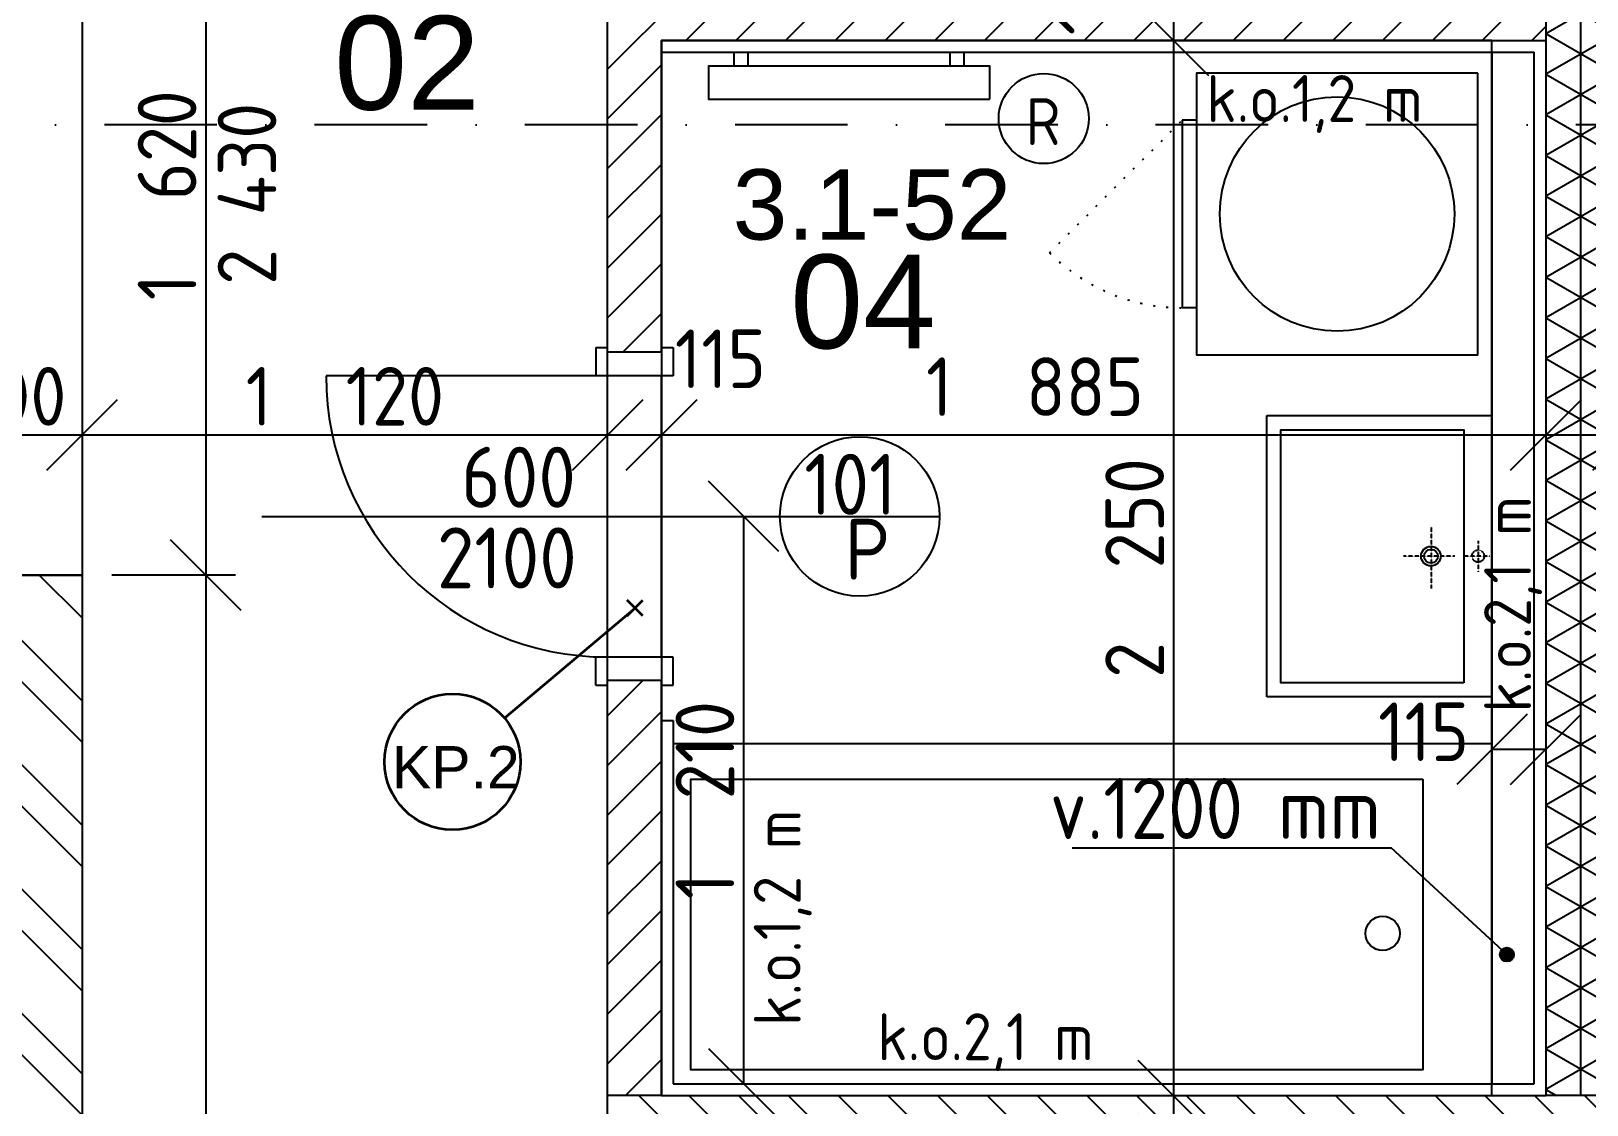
# Model space of a CAD drawing. Extents: x 4511820 to 5180432, y -1526536 to -944957.
# Drawn here: x 5020872 to 5024188, y -1164664 to -1162374 of the extents above; entities that cross this region are included whole.
import ezdxf

# ---------------------------------------------------------------- set-up
doc = ezdxf.new("R2010")
doc.units = 0
doc.header["$MEASUREMENT"] = 0
for name, pattern in [('ACAD_ISO07W100', [3.5, 0.5, -3]), ('ACAD_ISO12W100', [22, 12, -3, 0.5, -3, 0.5, -3]), ('BODKOCIARKOVANA_3', [5.6, 3, -1.3, 0, -1.3]), ('DASHED', [0.75, 0.5, -0.25])]:
    doc.linetypes.add(name, pattern=pattern)
doc.layers.get('0').update_dxf_attribs({"linetype": 'CONTINUOUS'})
doc.layers.get('Defpoints').update_dxf_attribs({"color": 61, "linetype": 'CONTINUOUS'})
for name, color, linetype in [('DVERE', 45, 'CONTINUOUS'), ('KÓTY', 4, 'CONTINUOUS'), ('MÚRY', 1, 'CONTINUOUS'), ('osi', 253, 'CONTINUOUS'), ('Plochy', 41, 'CONTINUOUS'), ('POPIS', 7, 'CONTINUOUS'), ('TENKÁ', 7, 'CONTINUOUS'), ('Z-Kúrenie', 101, 'CONTINUOUS'), ('ZARIADENIE1', 145, 'CONTINUOUS'), ('ZARIADOVACIE', 144, 'CONTINUOUS'), ('ŠRAFY', 82, 'CONTINUOUS')]:
    doc.layers.add(name, color=color, linetype=linetype)
doc.layers.add('preklady', color=74, linetype='CONTINUOUS', lineweight=35)
doc.styles.add('ARIAL', font='arial.ttf')
doc.styles.add('STYLE1', font='isocp.shx')
doc.dimstyles.new('STANDARD-50', dxfattribs={"dimtxt": 125, "dimasz": 150, "dimexe": 10, "dimexo": 200, "dimgap": 20, "dimtad": 1, "dimdsep": 46, "dimlunit": 6, "dimtxsty": 'STYLE1', "dimblk1": 'OBLIQUE', "dimblk2": 'OBLIQUE', "dimsah": 1, "dimcen": 2.5, "dimse1": 1, "dimse2": 1, "dimadec": 0, "dimazin": 0, "dimtfac": 1, "dimtmove": 1, "dimatfit": 3, "dimldrblk": 'OBLIQUE', "dimfxl": 1, "dimtolj": 1, "dimtzin": 0, "dimarcsym": 0})
pattern_1 = [(45, (515270.5, 303822), (-53.0330086, 53.0330086), [])]

# ---------------------------------------------------------------- blocks, each defined once
blk = doc.blocks.new('pračka')
at = {"layer": 'ZARIADENIE1', "color": 8, "linetype": 'ACAD_ISO07W100', "ltscale": 8}
blk.add_line((4536136.9, -1117296.3), (4536419.7, -1117579.2), dxfattribs=at)
at = {"layer": 'ZARIADENIE1', "color": 8}
for p, q in [((4536419.7, -1117579.2), (4536019.7, -1117579.2)), ((4536019.7, -1117609.2), (4536019.7, -1117579.2)), ((4536419.7, -1117609.2), (4536419.7, -1117579.2))]:
    blk.add_line(p, q, dxfattribs=at)
blk.add_lwpolyline([(4536519.7, -1118209.2), (4536519.7, -1117609.2), (4535919.7, -1117609.2), (4535919.7, -1118209.2)], close=True, dxfattribs=at)
blk.add_circle((4536219.7, -1117909.2), 250, dxfattribs=at)
at = {"layer": 'ZARIADENIE1', "color": 8, "linetype": 'ACAD_ISO07W100', "ltscale": 8}
blk.add_arc((4536419.7, -1117579.2), 400, 135, 180, dxfattribs=at)
blk = doc.blocks.new('_OBLIQUE')
at = {"color": 0, "linetype": 'ByBlock'}
blk.add_line((-0.5, -0.5), (0.5, 0.5), dxfattribs=at)
blk = doc.blocks.new('*D18942')
at = {"layer": 'Defpoints', "color": 0}
for p in [(5020981, -1161914.2), (5020981, -1163534.2), (5021244.5, -1163534.2)]:
    blk.add_point(p, dxfattribs=at)
at = {"layer": 'KÓTY', "color": 0, "lineweight": -2}
blk.add_line((5021244.5, -1161914.2), (5021244.5, -1163534.2), dxfattribs=at)
at = {"layer": 'KÓTY', "color": 0, "linetype": 'ByBlock', "lineweight": -2, "xscale": 150, "yscale": 150, "zscale": 150}
for p, rotation in [((5021244.5, -1161914.2), 90), ((5021244.5, -1163534.2), 270)]:
    blk.add_blockref('_OBLIQUE', p, dxfattribs=dict(at, rotation=rotation))
at = {"layer": 'KÓTY', "color": 0, "insert": (5021162, -1162724.2), "char_height": 125, "attachment_point": 5, "rotation": 90, "style": 'STYLE1'}
blk.add_mtext('\\A1;1ﾠ620', dxfattribs=at)
blk = doc.blocks.new('*D18943')
at = {"layer": 'Defpoints', "color": 0}
for p in [(5020981, -1163534.2), (5021236, -1169034.2), (5021244.5, -1169034.2)]:
    blk.add_point(p, dxfattribs=at)
at = {"layer": 'KÓTY', "color": 0, "lineweight": -2}
blk.add_line((5021244.5, -1163534.2), (5021244.5, -1169034.2), dxfattribs=at)
at = {"layer": 'KÓTY', "color": 0, "linetype": 'ByBlock', "lineweight": -2, "xscale": 150, "yscale": 150, "zscale": 150}
for p, rotation in [((5021244.5, -1163534.2), 90), ((5021244.5, -1169034.2), 270)]:
    blk.add_blockref('_OBLIQUE', p, dxfattribs=dict(at, rotation=rotation))
at = {"layer": 'KÓTY', "color": 0, "insert": (5021162, -1166284.2), "char_height": 125, "attachment_point": 5, "rotation": 90, "style": 'STYLE1'}
blk.add_mtext('\\A1;5ﾠ500', dxfattribs=at)
blk = doc.blocks.new('*D18960')
at = {"layer": 'Defpoints', "color": 0}
for p in [(5023649.1, -1162279.2), (5023307, -1162394.2), (5023649.1, -1162394.2)]:
    blk.add_point(p, dxfattribs=at)
at = {"layer": 'KÓTY', "color": 0, "lineweight": -2}
blk.add_line((5023307, -1162279.2), (5023307, -1162394.2), dxfattribs=at)
at = {"layer": 'KÓTY', "color": 0, "linetype": 'ByBlock', "lineweight": -2, "xscale": 150, "yscale": 150, "zscale": 150}
for p, rotation in [((5023307, -1162279.2), 90), ((5023307, -1162394.2), 270)]:
    blk.add_blockref('_OBLIQUE', p, dxfattribs=dict(at, rotation=rotation))
at = {"layer": 'KÓTY', "color": 0, "insert": (5023122, -1162285.9), "char_height": 125, "attachment_point": 5, "rotation": 90, "style": 'STYLE1'}
blk.add_mtext('\\A1;115', dxfattribs=at)
blk = doc.blocks.new('*D18961')
at = {"layer": 'Defpoints', "color": 0}
for p in [(5024164.1, -1162394.2), (5023307, -1164644.2), (5024164.1, -1164644.2)]:
    blk.add_point(p, dxfattribs=at)
at = {"layer": 'KÓTY', "color": 0, "lineweight": -2}
blk.add_line((5023307, -1162394.2), (5023307, -1164644.2), dxfattribs=at)
at = {"layer": 'KÓTY', "color": 0, "linetype": 'ByBlock', "lineweight": -2, "xscale": 150, "yscale": 150, "zscale": 150}
for p, rotation in [((5023307, -1162394.2), 90), ((5023307, -1164644.2), 270)]:
    blk.add_blockref('_OBLIQUE', p, dxfattribs=dict(at, rotation=rotation))
at = {"layer": 'KÓTY', "color": 0, "insert": (5023224.5, -1163519.2), "char_height": 125, "attachment_point": 5, "rotation": 90, "style": 'STYLE1'}
blk.add_mtext('\\A1;2ﾠ250', dxfattribs=at)
blk = doc.blocks.new('*D18962')
at = {"layer": 'Defpoints', "color": 0}
for p in [(5023307, -1164644.2), (5023307, -1164759.2), (5023307, -1164759.2)]:
    blk.add_point(p, dxfattribs=at)
at = {"layer": 'KÓTY', "color": 0, "lineweight": -2}
blk.add_line((5023307, -1164644.2), (5023307, -1164759.2), dxfattribs=at)
at = {"layer": 'KÓTY', "color": 0, "linetype": 'ByBlock', "lineweight": -2, "xscale": 150, "yscale": 150, "zscale": 150}
for p, rotation in [((5023307, -1164644.2), 90), ((5023307, -1164759.2), 270)]:
    blk.add_blockref('_OBLIQUE', p, dxfattribs=dict(at, rotation=rotation))
at = {"layer": 'KÓTY', "color": 0, "insert": (5023218.1, -1164878.5), "char_height": 125, "attachment_point": 5, "rotation": 90, "style": 'STYLE1'}
blk.add_mtext('\\A1;115', dxfattribs=at)
blk = doc.blocks.new('*D18964')
at = {"layer": 'Defpoints', "color": 0}
for p in [(5022216, -1163409.2), (5022216, -1164619.2), (5022391, -1164619.2)]:
    blk.add_point(p, dxfattribs=at)
at = {"layer": 'KÓTY', "color": 0, "lineweight": -2}
blk.add_line((5022391, -1163409.2), (5022391, -1164619.2), dxfattribs=at)
at = {"layer": 'KÓTY', "color": 0, "linetype": 'ByBlock', "lineweight": -2, "xscale": 150, "yscale": 150, "zscale": 150}
for p, rotation in [((5022391, -1163409.2), 90), ((5022391, -1164619.2), 270)]:
    blk.add_blockref('_OBLIQUE', p, dxfattribs=dict(at, rotation=rotation))
at = {"layer": 'KÓTY', "color": 0, "insert": (5022308.5, -1164014.2), "char_height": 125, "attachment_point": 5, "rotation": 90, "style": 'STYLE1'}
blk.add_mtext('\\A1;1ﾠ210', dxfattribs=at)
blk = doc.blocks.new('*D18975')
at = {"layer": 'Defpoints', "color": 0}
for p in [(5020681, -1163235.5), (5020981, -1163235.5), (5020981, -1163235.5)]:
    blk.add_point(p, dxfattribs=at)
at = {"layer": 'KÓTY', "color": 0, "lineweight": -2}
blk.add_line((5020681, -1163235.5), (5020981, -1163235.5), dxfattribs=at)
at = {"layer": 'KÓTY', "color": 0, "linetype": 'ByBlock', "lineweight": -2, "xscale": 150, "yscale": 150, "zscale": 150, "rotation": 180}
blk.add_blockref('_OBLIQUE', (5020681, -1163235.5), dxfattribs=at)
at = {"layer": 'KÓTY', "color": 0, "linetype": 'ByBlock', "lineweight": -2, "xscale": 150, "yscale": 150, "zscale": 150}
blk.add_blockref('_OBLIQUE', (5020981, -1163235.5), dxfattribs=at)
at = {"layer": 'KÓTY', "color": 0, "insert": (5020831, -1163153), "char_height": 125, "attachment_point": 5, "style": 'STYLE1'}
blk.add_mtext('\\A1;300', dxfattribs=at)
blk = doc.blocks.new('*D18976')
at = {"layer": 'Defpoints', "color": 0}
for p in [(5020981, -1163235.5), (5022101, -1163235.5), (5022101, -1163235.5)]:
    blk.add_point(p, dxfattribs=at)
at = {"layer": 'KÓTY', "color": 0, "lineweight": -2}
blk.add_line((5020981, -1163235.5), (5022101, -1163235.5), dxfattribs=at)
at = {"layer": 'KÓTY', "color": 0, "linetype": 'ByBlock', "lineweight": -2, "xscale": 150, "yscale": 150, "zscale": 150, "rotation": 180}
blk.add_blockref('_OBLIQUE', (5020981, -1163235.5), dxfattribs=at)
at = {"layer": 'KÓTY', "color": 0, "linetype": 'ByBlock', "lineweight": -2, "xscale": 150, "yscale": 150, "zscale": 150}
blk.add_blockref('_OBLIQUE', (5022101, -1163235.5), dxfattribs=at)
at = {"layer": 'KÓTY', "color": 0, "insert": (5021541, -1163153), "char_height": 125, "attachment_point": 5, "style": 'STYLE1'}
blk.add_mtext('\\A1;1ﾠ120', dxfattribs=at)
blk = doc.blocks.new('*D18977')
at = {"layer": 'Defpoints', "color": 0}
for p in [(5022101, -1163235.5), (5022216, -1163235.5), (5022216, -1163235.5)]:
    blk.add_point(p, dxfattribs=at)
at = {"layer": 'KÓTY', "color": 0, "lineweight": -2}
blk.add_line((5022101, -1163235.5), (5022216, -1163235.5), dxfattribs=at)
at = {"layer": 'KÓTY', "color": 0, "linetype": 'ByBlock', "lineweight": -2, "xscale": 150, "yscale": 150, "zscale": 150, "rotation": 180}
blk.add_blockref('_OBLIQUE', (5022101, -1163235.5), dxfattribs=at)
at = {"layer": 'KÓTY', "color": 0, "linetype": 'ByBlock', "lineweight": -2, "xscale": 150, "yscale": 150, "zscale": 150}
blk.add_blockref('_OBLIQUE', (5022216, -1163235.5), dxfattribs=at)
at = {"layer": 'KÓTY', "color": 0, "insert": (5022341.5, -1163073), "char_height": 125, "attachment_point": 5, "style": 'STYLE1'}
blk.add_mtext('\\A1;115', dxfattribs=at)
blk = doc.blocks.new('*D18978')
at = {"layer": 'Defpoints', "color": 0}
for p in [(5022216, -1163235.5), (5024101, -1163235.5), (5024101, -1163235.5)]:
    blk.add_point(p, dxfattribs=at)
at = {"layer": 'KÓTY', "color": 0, "lineweight": -2}
blk.add_line((5022216, -1163235.5), (5024101, -1163235.5), dxfattribs=at)
at = {"layer": 'KÓTY', "color": 0, "linetype": 'ByBlock', "lineweight": -2, "xscale": 150, "yscale": 150, "zscale": 150, "rotation": 180}
blk.add_blockref('_OBLIQUE', (5022216, -1163235.5), dxfattribs=at)
at = {"layer": 'KÓTY', "color": 0, "linetype": 'ByBlock', "lineweight": -2, "xscale": 150, "yscale": 150, "zscale": 150}
blk.add_blockref('_OBLIQUE', (5024101, -1163235.5), dxfattribs=at)
at = {"layer": 'KÓTY', "color": 0, "insert": (5023012, -1163132.5), "char_height": 125, "attachment_point": 5, "style": 'STYLE1'}
blk.add_mtext('\\A1;1ﾠ885', dxfattribs=at)
blk = doc.blocks.new('*D18979')
at = {"layer": 'Defpoints', "color": 0}
for p in [(5024101, -1163235.5), (5024276, -1163235.5), (5024276, -1163235.5)]:
    blk.add_point(p, dxfattribs=at)
at = {"layer": 'KÓTY', "color": 0, "lineweight": -2}
blk.add_line((5024101, -1163235.5), (5024276, -1163235.5), dxfattribs=at)
at = {"layer": 'KÓTY', "color": 0, "linetype": 'ByBlock', "lineweight": -2, "xscale": 150, "yscale": 150, "zscale": 150, "rotation": 180}
blk.add_blockref('_OBLIQUE', (5024101, -1163235.5), dxfattribs=at)
at = {"layer": 'KÓTY', "color": 0, "linetype": 'ByBlock', "lineweight": -2, "xscale": 150, "yscale": 150, "zscale": 150}
blk.add_blockref('_OBLIQUE', (5024276, -1163235.5), dxfattribs=at)
at = {"layer": 'KÓTY', "color": 0, "insert": (5024438, -1163080), "char_height": 125, "attachment_point": 5, "style": 'STYLE1'}
blk.add_mtext('\\A1;175', dxfattribs=at)
blk = doc.blocks.new('*D18984')
at = {"layer": 'Defpoints', "color": 0}
for p in [(5023986, -1163905.7), (5024101, -1163905.7), (5024101, -1163905.7)]:
    blk.add_point(p, dxfattribs=at)
at = {"layer": 'KÓTY', "color": 0, "lineweight": -2}
blk.add_line((5023986, -1163905.7), (5024101, -1163905.7), dxfattribs=at)
at = {"layer": 'KÓTY', "color": 0, "linetype": 'ByBlock', "lineweight": -2, "xscale": 150, "yscale": 150, "zscale": 150, "rotation": 180}
blk.add_blockref('_OBLIQUE', (5023986, -1163905.7), dxfattribs=at)
at = {"layer": 'KÓTY', "color": 0, "linetype": 'ByBlock', "lineweight": -2, "xscale": 150, "yscale": 150, "zscale": 150}
blk.add_blockref('_OBLIQUE', (5024101, -1163905.7), dxfattribs=at)
at = {"layer": 'KÓTY', "color": 0, "insert": (5023840.5, -1163868.5), "char_height": 125, "attachment_point": 5, "style": 'STYLE1'}
blk.add_mtext('\\A1;115', dxfattribs=at)

msp = doc.modelspace()

# ---------------------------------------------------------------- hatches: boundary and pattern name
at = {"layer": 'KÓTY'}
h = msp.add_hatch(color=256, dxfattribs=at)
h.dxf.hatch_style = 1
h.paths.add_polyline_path([(5024018, -1164358.672, 0.65381715), (5024029.022, -1164333.498, 1.52947961)])
at = {"layer": 'ŠRAFY', "ltscale": 0.25}
h = msp.add_hatch(dxfattribs=at)
h.set_pattern_fill('ANSI31', color=256, scale=600, style=0)
h.set_pattern_definition(pattern_1)
h.paths.add_polyline_path([(5024101, -1162279.191), (5023701, -1162279.191), (5023701, -1161279.191), (5023586, -1161279.191), (5023586, -1162279.191), (5022216, -1162279.191), (5022216, -1162059.191), (5022101, -1162059.191), (5022101, -1163059.191), (5022216, -1163059.191), (5022216, -1162394.191), (5024101, -1162394.191)])
h = msp.add_hatch(dxfattribs=at)
h.set_pattern_fill('NET3', color=256, scale=600, angle=90)
h.set_pattern_definition([(90, (468750.5, 1e-26), (-75, 5e-15), []), (150, (468750.5, 1e-26), (-37.5, -64.9519053), []), (210, (468750.5, 1e-26), (37.5, -64.9519053), [])])
h.paths.add_polyline_path([(5024101, -1164619.191), (5024101, -1164644.191), (5024276, -1164644.191), (5024276, -1164594.191), (5024276, -1164569.191), (5024276, -1162369.191), (5024276, -1162344.191), (5024276, -1162229.191), (5024276, -1161279.191), (5024101, -1161279.191), (5024101, -1162279.191), (5024101, -1162394.191), (5024101, -1162419.191)])
at = {"layer": 'ŠRAFY'}
h = msp.add_hatch(dxfattribs=at)
h.set_pattern_fill('ANSI32', color=256, scale=500, angle=90)
h.set_pattern_definition([(135, (515810.9, 44482.1), (-132.5825215, -132.5825215), []), (135, (515810.9, 44570.48), (-132.5825215, -132.5825215), [])])
h.paths.add_polyline_path([(5020681, -1163649.191), (5020681, -1169034.191), (5020981, -1169034.191), (5020981, -1164759.191), (5020981, -1163534.191), (5020681, -1163534.191)])
at = {"layer": 'ŠRAFY', "ltscale": 0.25}
h = msp.add_hatch(dxfattribs=at)
h.set_pattern_fill('ANSI31', color=256, scale=600, style=0)
h.set_pattern_definition(pattern_1)
h.paths.add_polyline_path([(5022216, -1163759.191), (5022101, -1163759.191), (5022101, -1163769.191), (5022101, -1164644.191), (5022216, -1164644.191), (5022216, -1163844.191), (5022216, -1163769.191)])
h = msp.add_hatch(dxfattribs=at)
h.set_pattern_fill('ANSI31', color=256, scale=600, angle=90, style=0)
h.set_pattern_definition([(135, (-2976355.03, 198812.926), (-53.0330086, -53.0330086), [])])
h.paths.add_polyline_path([(5024331, -1164759.191), (5024411, -1164759.191), (5024591, -1164759.191), (5024671, -1164759.191), (5025271, -1164759.191), (5025871, -1164759.191), (5027321, -1164759.191), (5027321, -1164644.191), (5026276, -1164644.191), (5026161, -1164644.191), (5024276, -1164644.191), (5024101, -1164644.191), (5022216, -1164644.191), (5022101, -1164644.191), (5022101, -1164759.191)])

# ---------------------------------------------------------------- linework, layer by layer
at = {"layer": 'DVERE', "ltscale": 0.25}
for p, q in [((5022076, -1163049.191), (5022101, -1163049.191)), ((5022076, -1163049.191), (5022076, -1163109.191)), ((5022216, -1163049.191), (5022241, -1163049.191)), ((5022241, -1163049.191), (5022241, -1163109.191)), ((5022101, -1163109.191), (5021501, -1163109.191)), ((5022241, -1163109.191), (5022076, -1163109.191)), ((5022101, -1163709.191), (5022101, -1163109.191)), ((5022216, -1163709.191), (5022216, -1163109.191)), ((5021363.844, -1163409.191), (5022468.5, -1163409.191)), ((5022468.5, -1163409.191), (5022808.5, -1163409.191)), ((5022216, -1163709.191), (5022071, -1163709.191)), ((5022076, -1163769.191), (5022076, -1163709.191)), ((5022241, -1163709.191), (5022076, -1163709.191)), ((5022241, -1163769.191), (5022241, -1163709.191)), ((5022076, -1163769.191), (5022101, -1163769.191)), ((5022216, -1163769.191), (5022241, -1163769.191))]:
    msp.add_line(p, q, dxfattribs=at)
msp.add_circle((5022638.5, -1163409.191), 170, dxfattribs=at)
msp.add_arc((5022101, -1163109.191), 600, 180, 270, dxfattribs=at)
at = {"layer": 'KÓTY'}
for p, q in [((5021308, -1163534.191), (5021044.5, -1163534.191)), ((5023091.5, -1164115.672), (5023771, -1164115.672)), ((5024018, -1164343.672), (5023771, -1164115.672))]:
    msp.add_line(p, q, dxfattribs=at)
msp.add_circle((5024018, -1164343.672), 15, dxfattribs=at)
at = {"layer": 'MÚRY', "ltscale": 0.25}
for p, q in [((5022101, -1163059.191), (5022101, -1162059.191)), ((5022216, -1162394.191), (5024101, -1162394.191)), ((5022216, -1163059.191), (5022216, -1162394.191)), ((5024101, -1162394.191), (5024101, -1164644.191)), ((5022216, -1163059.191), (5022101, -1163059.191)), ((5022216, -1163759.191), (5022101, -1163759.191)), ((5022101, -1164759.191), (5022101, -1163759.191)), ((5022216, -1164644.191), (5022216, -1163759.191)), ((5022216, -1164644.191), (5024101, -1164644.191))]:
    msp.add_line(p, q, dxfattribs=at)
at = {"layer": 'MÚRY'}
for p, q in [((5019891, -1163534.191), (5020981, -1163534.191)), ((5020981, -1163534.191), (5020981, -1169034.191))]:
    msp.add_line(p, q, dxfattribs=at)
at = {"layer": 'osi', "linetype": 'BODKOCIARKOVANA_3', "ltscale": 80}
msp.add_line((5041881, -1162574.191), (4978211, -1162574.191), dxfattribs=at)
at = {"layer": 'Plochy'}
for points in [[(5014341, -1163534.191), (5014341, -1162294.191), (5014856, -1162294.191), (5014856, -1161279.191), (5018051, -1161279.191), (5018051, -1161914.191), (5018191, -1161914.191), (5018191, -1161279.191), (5020681, -1161279.191), (5020681, -1161914.191), (5020981, -1161914.191), (5020981, -1163534.191)], [(5022101, -1161279.191), (5020981, -1161279.191), (5020981, -1164759.191), (5022101, -1164759.191)], [(5023986, -1162394.191), (5022216, -1162394.191), (5022216, -1164644.191), (5023986, -1164644.191)]]:
    msp.add_lwpolyline(points, close=True, dxfattribs=at)
at = {"layer": 'preklady'}
for p, q in [((5022159.5, -1163604.5), (5021881.326, -1163839.19)), ((5022142.882, -1163621.116), (5022176.116, -1163587.882)), ((5022176.117, -1163621.117), (5022142.883, -1163587.883))]:
    msp.add_line(p, q, dxfattribs=at)
at = {"layer": 'preklady', "ltscale": 0.25}
msp.add_circle((5021770.5, -1163932.691), 145, dxfattribs=at)
at = {"layer": 'TENKÁ', "linetype": 'ACAD_ISO12W100', "ltscale": 10}
msp.add_line((5020981, -1161914.191), (5020981, -1163534.191), dxfattribs=at)
at = {"layer": 'TENKÁ'}
for p, q in [((5024101, -1162279.191), (5024101, -1162394.191)), ((5022216, -1163844.191), (5022241, -1163844.191)), ((5022216, -1164644.191), (5022101, -1164644.191)), ((5024276, -1164644.191), (5024101, -1164644.191))]:
    msp.add_line(p, q, dxfattribs=at)
at = {"layer": 'TENKÁ', "ltscale": 0.25}
for p, q in [((5022216, -1162419.191), (5024076, -1162419.191)), ((5023986, -1162419.191), (5023986, -1164619.191)), ((5024076, -1164619.191), (5024076, -1162419.191)), ((5022241, -1163844.191), (5022241, -1164619.191)), ((5022241, -1164619.191), (5024076, -1164619.191))]:
    msp.add_line(p, q, dxfattribs=at)
at = {"layer": 'Z-Kúrenie', "linetype": 'Continuous'}
for p, q in [((5022371, -1162449.191), (5022371, -1162419.191)), ((5022401, -1162449.191), (5022401, -1162419.191)), ((5022831, -1162449.191), (5022831, -1162419.191)), ((5022861, -1162449.191), (5022861, -1162419.191))]:
    msp.add_line(p, q, dxfattribs=at)
msp.add_lwpolyline([(5022916, -1162519.191), (5022916, -1162449.191), (5022316, -1162449.191), (5022316, -1162519.191)], close=True, dxfattribs=at)
msp.add_circle((5023030.828, -1162560.748), 96, dxfattribs=at)
at = {"layer": 'ZARIADOVACIE', "ltscale": 0.25}
for p, q in [((5023506, -1163794.191), (5023506, -1163194.191)), ((5023506, -1163194.191), (5023986, -1163194.191)), ((5023986, -1163794.191), (5023506, -1163794.191)), ((5023986, -1163894.191), (5022241, -1163894.191))]:
    msp.add_line(p, q, dxfattribs=at)
at = {"layer": 'ZARIADOVACIE', "linetype": 'DASHED'}
for p, q in [((5023856.229, -1163431.203), (5023856.229, -1163562.657)), ((5023956.652, -1163461.328), (5023956.652, -1163527.055)), ((5023906.893, -1163494.191), (5023797.348, -1163494.191)), ((5023981.299, -1163494.191), (5023929.265, -1163494.191))]:
    msp.add_line(p, q, dxfattribs=at)
at = {"layer": 'ZARIADOVACIE', "ltscale": 0.25}
for points in [[(5023926, -1163764.191), (5023536, -1163764.191), (5023536, -1163224.191), (5023926, -1163224.191)], [(5023926, -1163764.191), (5023536, -1163764.191), (5023536, -1163224.191), (5023926, -1163224.191)], [(5023838.528, -1163969.191), (5023838.528, -1164589.191), (5022278.528, -1164589.191), (5022278.528, -1163969.191)]]:
    msp.add_lwpolyline(points, close=True, dxfattribs=at)
at = {"layer": 'ZARIADOVACIE', "linetype": 'Continuous'}
for centre, radius in [((5023855.962, -1163493.918), 20.877), ((5023856.229, -1163494.191), 14.781)]:
    msp.add_circle(centre, radius, dxfattribs=at)
at = {"layer": 'ZARIADOVACIE', "linetype": 'DASHED'}
msp.add_circle((5023956.652, -1163493.878), 12.931, dxfattribs=at)
at = {"layer": 'ZARIADOVACIE', "ltscale": 0.25}
msp.add_circle((5023753.114, -1164298.49), 36.624, dxfattribs=at)

# ---------------------------------------------------------------- block references
at = {"layer": 'TENKÁ', "rotation": 89.99999999999999}
msp.add_blockref('pračka', (3905746.809, -5698983.939), dxfattribs=at)

# ---------------------------------------------------------------- texts
at = {"layer": 'DVERE', "style": 'STYLE1'}
for s, p in [('101', (5022519.97, -1163405.691)), ('P', (5022606.97, -1163544.328))]:
    msp.add_text(s, height=130, dxfattribs=at).set_placement(p)
at = {"layer": 'KÓTY', "insert": (5021332.494, -1162721.184), "char_height": 125, "attachment_point": 5, "rotation": 90, "style": 'STYLE1'}
msp.add_mtext('\\A1;2 430', dxfattribs=at)
at = {"layer": 'POPIS', "lineweight": 40, "ltscale": 0.25, "style": 'ARIAL'}
for s, height, p in [('02', 200, (5021518.311, -1162541.77)), ('3.1-52', 150, (5022367.769, -1162818.77)), ('04', 200, (5022490.311, -1163050.77))]:
    msp.add_text(s, height=height, dxfattribs=at).set_placement(p)
at = {"layer": 'preklady', "linetype": 'Continuous', "lineweight": 20, "style": 'ARIAL'}
msp.add_text('KP.2', height=90, dxfattribs=at).set_placement((5021641.236, -1163988.948))
at = {"layer": 'TENKÁ', "linetype": 'Continuous', "style": 'STYLE1'}
for s, height, p in [('k.o.1,2 m', 100, (5023377.419, -1162568)), ('600', 130, (5021788.929, -1163390.608)), ('2100', 130, (5021737.155, -1163562.716)), ('v.1200 mm', 130, (5023043.372, -1164097.089)), ('k.o.2,1 m', 100, (5022676.183, -1164568.856))]:
    msp.add_text(s, height=height, dxfattribs=at).set_placement(p)
for s, p in [('k.o.2,1 m', (5024069.46, -1163827.052)), ('k.o.1,2 m', (5022512.683, -1164495.458))]:
    msp.add_text(s, height=100, rotation=90, dxfattribs=at).set_placement(p)
at = {"layer": 'Z-Kúrenie', "linetype": 'Continuous', "style": 'STYLE1'}
msp.add_text('R', height=100, dxfattribs=at).set_placement((5022992.2, -1162616.948))

# ---------------------------------------------------------------- dimensions: what is measured, and where the dimension line sits
at = {"layer": 'KÓTY'}
for base, p1, p2, picture, middle in [((5021244.5, -1163534.191), (5020981, -1161914.191), (5020981, -1163534.191), '*D18942', (5021161.957, -1162724.191)), ((5023307, -1162394.191), (5023649.053, -1162279.191), (5023649.053, -1162394.191), '*D18960', (5023122, -1162285.941)), ((5023307, -1164644.191), (5024164.053, -1162394.191), (5024164.053, -1164644.191), '*D18961', (5023224.457, -1163519.191)), ((5022391, -1164619.191), (5022216, -1163409.191), (5022216, -1164619.191), '*D18964', (5022308.457, -1164014.191)), ((5021244.5, -1169034.191), (5020981, -1163534.191), (5021236, -1169034.191), '*D18943', (5021161.957, -1166284.191))]:
    dim = msp.add_linear_dim(base=base, p1=p1, p2=p2, angle=90, dimstyle='STANDARD-50', dxfattribs=at)
    dim.commit()
    dim.dimension.update_dxf_attribs({"geometry": picture, "text_midpoint": middle})
for base, p1, p2, picture, middle in [((5022216, -1163235.5), (5022101, -1163235.5), (5022216, -1163235.5), '*D18977', (5022341.5, -1163155.5)), ((5024276, -1163235.5), (5024101, -1163235.5), (5024276, -1163235.5), '*D18979', (5024438, -1163162.5)), ((5024101, -1163235.5), (5022216, -1163235.5), (5024101, -1163235.5), '*D18978', (5023012, -1163215)), ((5024101, -1163905.691), (5023986, -1163905.691), (5024101, -1163905.691), '*D18984', (5023840.5, -1163951))]:
    dim = msp.add_linear_dim(base=base, p1=p1, p2=p2, dimstyle='STANDARD-50', dxfattribs=at)
    dim.commit()
    dim.dimension.update_dxf_attribs({"geometry": picture, "text_midpoint": middle, "dimtype": 160})
for base, p1, p2, picture, middle in [((5020981, -1163235.5), (5020681, -1163235.5), (5020981, -1163235.5), '*D18975', (5020831, -1163153)), ((5022101, -1163235.5), (5020981, -1163235.5), (5022101, -1163235.5), '*D18976', (5021541, -1163152.957))]:
    dim = msp.add_linear_dim(base=base, p1=p1, p2=p2, dimstyle='STANDARD-50', dxfattribs=at)
    dim.commit()
    dim.dimension.update_dxf_attribs({"geometry": picture, "text_midpoint": middle})
dim = msp.add_linear_dim(base=(5023307, -1164759.191), p1=(5023307, -1164644.191), p2=(5023307, -1164759.191), angle=90, dimstyle='STANDARD-50', dxfattribs=at)
dim.commit()
dim.dimension.update_dxf_attribs({"geometry": '*D18962', "text_midpoint": (5023300.553, -1164878.5), "dimtype": 160})

doc.saveas('drawing.dxf')
